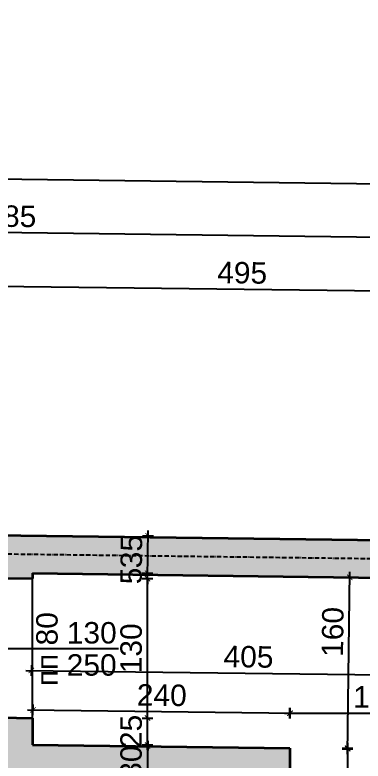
# Model space of a CAD drawing. Header units: inches. Extents: x -72385 to 39588, y -6525 to 66685.
# Drawn here: x -40679 to -40354, y 2769 to 3465 of the extents above; entities that cross this region are included whole.
import ezdxf

# ---------------------------------------------------------------- set-up
doc = ezdxf.new("R2010")
doc.units = ezdxf.units.IN
doc.header["$MEASUREMENT"] = 0
doc.linetypes.add('DashDot', pattern=[0.6, 0.4, -0.1, 0, -0.1])
for name, color, linetype, lineweight in [('Изгледни линии', 253, 'Continuous', 25), ('Надписи коти външни', 252, 'Continuous', 25), ('Надписи коти вътрешни', 252, 'Continuous', 25), ('Надписи прозорци', 252, 'Continuous', 25), ('Оси', 252, 'DashDot', 25), ('Разрезни линии', 7, 'Continuous', 35), ('Щрих стени', 254, 'Continuous', 25)]:
    doc.layers.add(name, color=color, linetype=linetype, lineweight=lineweight)
doc.styles.add('Arial Regular', font='arial.ttf')
doc.styles.get("Standard").update_dxf_attribs({"font": 'arial.ttf'})
doc.dimstyles.new('Annotative', dxfattribs={"dimscale": 0, "dimtxt": 20, "dimasz": 5, "dimexe": 5, "dimexo": 5, "dimgap": 5, "dimtad": 1, "dimdec": 0, "dimzin": 0, "dimdsep": 46, "dimtxsty": 'Standard', "dimblk": 'ARCHTICK', "dimcen": 5, "dimdle": 5, "dimadec": 0, "dimazin": 0, "dimtfac": 1, "dimtdec": 0, "dimtofl": 0, "dimtmove": 0, "dimatfit": 3, "dimldrblk": 'ARCHTICK', "dimfxl": 5, "dimfxlon": 1, "dimtolj": 1, "dimtzin": 0, "dimarcsym": 1})

# ---------------------------------------------------------------- blocks, each defined once
blk = doc.blocks.new('_ArchTick')
at = {"color": 0, "linetype": 'ByBlock', "const_width": 0.15}
blk.add_lwpolyline([(-0.5, -0.5), (0.5, 0.5)], dxfattribs=at)
blk = doc.blocks.new('*D1939')
at = {"layer": 'Defpoints', "color": 0, "ltscale": 50, "transparency": 16777216}
for p in [(-40421.92, 2813.58), (-40662.34, 2784.1), (-40422.34, 2781.04)]:
    blk.add_point(p, dxfattribs=at)
at = {"layer": 'Надписи коти вътрешни', "color": 0, "lineweight": -2, "ltscale": 50, "transparency": 16777216}
for p, q in [((-40661.99, 2811.64), (-40661.86, 2821.64)), ((-40666.92, 2816.7), (-40416.92, 2813.52)), ((-40421.99, 2808.58), (-40421.86, 2818.58))]:
    blk.add_line(p, q, dxfattribs=at)
at = {"layer": 'Надписи коти вътрешни', "color": 0, "lineweight": -2, "ltscale": 50, "transparency": 16777216, "xscale": 5, "yscale": 5, "zscale": 5}
for p, rotation in [((-40661.92, 2816.64), 179.2706286525471), ((-40421.92, 2813.58), 359.2706286525471)]:
    blk.add_blockref('_ArchTick', p, dxfattribs=dict(at, rotation=rotation))
at = {"layer": 'Надписи коти вътрешни', "color": 0, "ltscale": 50, "transparency": 16777216, "insert": (-40541.73, 2830.32), "char_height": 20, "attachment_point": 5, "rotation": 359.27063}
blk.add_mtext('\\A1;240', dxfattribs=at)
blk = doc.blocks.new('*D1940')
at = {"layer": 'Defpoints', "color": 0, "ltscale": 50, "transparency": 16777216}
for p in [(-40257.34, 2813.52), (-40422.34, 2781.04), (-40257.34, 2781.04)]:
    blk.add_point(p, dxfattribs=at)
at = {"layer": 'Надписи коти вътрешни', "color": 0, "lineweight": -2, "ltscale": 50, "transparency": 16777216}
for p, q in [((-40427.34, 2813.52), (-40252.34, 2813.52)), ((-40422.34, 2808.52), (-40422.34, 2818.52)), ((-40257.34, 2808.52), (-40257.34, 2818.52))]:
    blk.add_line(p, q, dxfattribs=at)
at = {"layer": 'Надписи коти вътрешни', "color": 0, "lineweight": -2, "ltscale": 50, "transparency": 16777216, "xscale": 5, "yscale": 5, "zscale": 5, "rotation": 180}
blk.add_blockref('_ArchTick', (-40422.34, 2813.52), dxfattribs=at)
at = {"layer": 'Надписи коти вътрешни', "color": 0, "lineweight": -2, "ltscale": 50, "transparency": 16777216, "xscale": 5, "yscale": 5, "zscale": 5}
blk.add_blockref('_ArchTick', (-40257.34, 2813.52), dxfattribs=at)
at = {"layer": 'Надписи коти вътрешни', "color": 0, "ltscale": 50, "transparency": 16777216, "insert": (-40339.84, 2828.73), "char_height": 20, "attachment_point": 5}
blk.add_mtext('\\A1;165', dxfattribs=at)
blk = doc.blocks.new('*D1886')
at = {"layer": 'Defpoints', "color": 0, "ltscale": 50, "transparency": 16777216}
for p in [(-40662.34, 2944.11), (-40257.34, 2938.96), (-40258.49, 2848.37)]:
    blk.add_point(p, dxfattribs=at)
at = {"layer": 'Надписи коти вътрешни', "color": 0, "lineweight": -2, "ltscale": 50, "transparency": 16777216}
for p, q in [((-40663.43, 2858.52), (-40663.55, 2848.52)), ((-40668.49, 2853.58), (-40253.49, 2848.3)), ((-40258.43, 2853.36), (-40258.55, 2843.37))]:
    blk.add_line(p, q, dxfattribs=at)
at = {"layer": 'Надписи коти вътрешни', "color": 0, "lineweight": -2, "ltscale": 50, "transparency": 16777216, "xscale": 5, "yscale": 5, "zscale": 5}
for p, rotation in [((-40663.49, 2853.52), 179.2706286525467), ((-40258.49, 2848.37), 359.2706286525467)]:
    blk.add_blockref('_ArchTick', p, dxfattribs=dict(at, rotation=rotation))
at = {"layer": 'Надписи коти вътрешни', "color": 0, "ltscale": 50, "transparency": 16777216, "insert": (-40460.8, 2866.15), "char_height": 20, "attachment_point": 5, "rotation": 359.27063}
blk.add_mtext('\\A1;405', dxfattribs=at)
blk = doc.blocks.new('*D1895')
at = {"layer": 'Defpoints', "color": 0, "ltscale": 50, "transparency": 16777216}
for p in [(-40422.34, 2781.04), (-40422.34, 1915.97), (-40368.32, 1915.97)]:
    blk.add_point(p, dxfattribs=at)
at = {"layer": 'Надписи коти вътрешни', "color": 0, "lineweight": -2, "ltscale": 50, "transparency": 16777216}
for p, q in [((-40368.32, 2786.04), (-40368.32, 1910.97)), ((-40373.32, 2781.04), (-40363.32, 2781.04)), ((-40373.32, 1915.97), (-40363.32, 1915.97))]:
    blk.add_line(p, q, dxfattribs=at)
at = {"layer": 'Надписи коти вътрешни', "color": 0, "lineweight": -2, "ltscale": 50, "transparency": 16777216, "xscale": 5, "yscale": 5, "zscale": 5}
for p, rotation in [((-40368.32, 2781.04), 90), ((-40368.32, 1915.97), 270)]:
    blk.add_blockref('_ArchTick', p, dxfattribs=dict(at, rotation=rotation))
at = {"layer": 'Надписи коти вътрешни', "color": 0, "ltscale": 50, "transparency": 16777216, "insert": (-40383.54, 2348.51), "char_height": 20, "attachment_point": 5, "rotation": 90}
blk.add_mtext('\\A1;865', dxfattribs=at)
blk = doc.blocks.new('*D8292')
at = {"layer": 'Defpoints', "color": 0, "ltscale": 50, "transparency": 16777216}
for p in [(-40420.3, 2941.03), (-40366.3, 2940.34), (-40422.34, 2781.04)]:
    blk.add_point(p, dxfattribs=at)
at = {"layer": 'Надписи коти вътрешни', "color": 0, "lineweight": -2, "ltscale": 50, "transparency": 16777216}
for p, q in [((-40368.4, 2775.36), (-40366.23, 2945.34)), ((-40371.3, 2940.41), (-40361.3, 2940.28)), ((-40373.33, 2780.42), (-40363.33, 2780.29))]:
    blk.add_line(p, q, dxfattribs=at)
at = {"layer": 'Надписи коти вътрешни', "color": 0, "lineweight": -2, "ltscale": 50, "transparency": 16777216, "xscale": 5, "yscale": 5, "zscale": 5}
for p, rotation in [((-40366.3, 2940.34), 89.2706286525501), ((-40368.33, 2780.36), 269.2706286525501)]:
    blk.add_blockref('_ArchTick', p, dxfattribs=dict(at, rotation=rotation))
at = {"layer": 'Надписи коти вътрешни', "color": 0, "ltscale": 50, "transparency": 16777216, "insert": (-40382.16, 2889.41), "char_height": 20, "attachment_point": 5, "rotation": 89.27063}
blk.add_mtext('\\A1;160', dxfattribs=at)
blk = doc.blocks.new('*D3561')
at = {"layer": 'Defpoints', "color": 0, "ltscale": 50, "transparency": 16777216}
for p in [(-40662.34, 2809.1), (-40555.03, 2809.1), (-40662.34, 2784.1)]:
    blk.add_point(p, dxfattribs=at)
at = {"layer": 'Надписи коти вътрешни', "color": 0, "lineweight": -2, "ltscale": 50, "transparency": 16777216}
for p, q in [((-40555.03, 2779.1), (-40555.03, 2814.1)), ((-40560.03, 2809.1), (-40550.03, 2809.1)), ((-40560.03, 2784.1), (-40550.03, 2784.1))]:
    blk.add_line(p, q, dxfattribs=at)
at = {"layer": 'Надписи коти вътрешни', "color": 0, "lineweight": -2, "ltscale": 50, "transparency": 16777216, "xscale": 5, "yscale": 5, "zscale": 5}
for p, rotation in [((-40555.03, 2809.1), 90), ((-40555.03, 2784.1), 270)]:
    blk.add_blockref('_ArchTick', p, dxfattribs=dict(at, rotation=rotation))
at = {"layer": 'Надписи коти вътрешни', "color": 0, "ltscale": 50, "transparency": 16777216, "insert": (-40570.24, 2796.6), "char_height": 20, "attachment_point": 5, "rotation": 90}
blk.add_mtext('\\A1;25', dxfattribs=at)
blk = doc.blocks.new('*D3562')
at = {"layer": 'Defpoints', "color": 0, "ltscale": 50, "transparency": 16777216}
for p in [(-40662.34, 2939.11), (-40555.03, 2939.11), (-40662.34, 2809.1)]:
    blk.add_point(p, dxfattribs=at)
at = {"layer": 'Надписи коти вътрешни', "color": 0, "lineweight": -2, "ltscale": 50, "transparency": 16777216}
for p, q in [((-40560.03, 2939.11), (-40550.03, 2939.11)), ((-40555.03, 2804.1), (-40555.03, 2944.11)), ((-40560.03, 2809.1), (-40550.03, 2809.1))]:
    blk.add_line(p, q, dxfattribs=at)
at = {"layer": 'Надписи коти вътрешни', "color": 0, "lineweight": -2, "ltscale": 50, "transparency": 16777216, "xscale": 5, "yscale": 5, "zscale": 5}
for p, rotation in [((-40555.03, 2939.11), 90), ((-40555.03, 2809.1), 270)]:
    blk.add_blockref('_ArchTick', p, dxfattribs=dict(at, rotation=rotation))
at = {"layer": 'Надписи коти вътрешни', "color": 0, "ltscale": 50, "transparency": 16777216, "insert": (-40570.25, 2874.11), "char_height": 20, "attachment_point": 5, "rotation": 90}
blk.add_mtext('\\A1;130', dxfattribs=at)
blk = doc.blocks.new('*D3563')
at = {"layer": 'Defpoints', "color": 0, "ltscale": 50, "transparency": 16777216}
for p in [(-40662.34, 2944.11), (-40662.34, 2939.11), (-40555.03, 2939.11)]:
    blk.add_point(p, dxfattribs=at)
at = {"layer": 'Надписи коти вътрешни', "color": 0, "lineweight": -2, "ltscale": 50, "transparency": 16777216}
for p, q in [((-40555.03, 2944.11), (-40555.03, 2949.11)), ((-40560.03, 2944.11), (-40550.03, 2944.11)), ((-40560.03, 2939.11), (-40550.03, 2939.11)), ((-40555.03, 2939.11), (-40555.03, 2934.11))]:
    blk.add_line(p, q, dxfattribs=at)
at = {"layer": 'Надписи коти вътрешни', "color": 0, "lineweight": -2, "ltscale": 50, "transparency": 16777216, "xscale": 5, "yscale": 5, "zscale": 5}
for p, rotation in [((-40555.03, 2944.11), 270), ((-40555.03, 2939.11), 90)]:
    blk.add_blockref('_ArchTick', p, dxfattribs=dict(at, rotation=rotation))
at = {"layer": 'Надписи коти вътрешни', "color": 0, "ltscale": 50, "transparency": 16777216, "insert": (-40570.2, 2941.61), "char_height": 20, "attachment_point": 5, "rotation": 90}
blk.add_mtext('\\A1;5', dxfattribs=at)
blk = doc.blocks.new('*D6412')
at = {"layer": 'Defpoints', "color": 0, "ltscale": 50, "transparency": 16777216}
for p in [(-40219.38, 3205.99), (-40717.34, 2979.81), (-40222.34, 2973.51)]:
    blk.add_point(p, dxfattribs=at)
at = {"layer": 'Надписи коти външни', "color": 0, "lineweight": -2, "ltscale": 50, "transparency": 16777216}
for p, q in [((-40714.44, 3207.3), (-40714.31, 3217.29)), ((-40719.38, 3212.36), (-40214.38, 3205.93)), ((-40219.44, 3200.99), (-40219.31, 3210.99))]:
    blk.add_line(p, q, dxfattribs=at)
at = {"layer": 'Надписи коти външни', "color": 0, "lineweight": -2, "ltscale": 50, "transparency": 16777216, "xscale": 5, "yscale": 5, "zscale": 5}
for p, rotation in [((-40714.38, 3212.3), 179.2706286525475), ((-40219.38, 3205.99), 359.2706286525474)]:
    blk.add_blockref('_ArchTick', p, dxfattribs=dict(at, rotation=rotation))
at = {"layer": 'Надписи коти външни', "color": 0, "ltscale": 50, "transparency": 16777216, "insert": (-40466.68, 3224.35), "char_height": 20, "attachment_point": 5, "rotation": 359.27063}
blk.add_mtext('\\A1;495', dxfattribs=at)
blk = doc.blocks.new('*D6413')
at = {"layer": 'Defpoints', "color": 0, "ltscale": 50, "transparency": 16777216}
for p in [(-41124.84, 3267.52), (-41124.84, 3267.52), (-40239.84, 3256.26)]:
    blk.add_point(p, dxfattribs=at)
at = {"layer": 'Надписи коти външни', "color": 0, "lineweight": -2, "ltscale": 50, "transparency": 16777216}
for p, q in [((-40234.84, 3256.19), (-41129.84, 3267.59)), ((-41124.84, 3267.52), (-41124.9, 3262.53)), ((-40239.84, 3256.26), (-40239.9, 3251.26))]:
    blk.add_line(p, q, dxfattribs=at)
at = {"layer": 'Надписи коти външни', "color": 0, "lineweight": -2, "ltscale": 50, "transparency": 16777216, "xscale": 5, "yscale": 5, "zscale": 5}
for p, rotation in [((-41124.84, 3267.52), 179.2706286525471), ((-40239.84, 3256.26), 359.2706286525471)]:
    blk.add_blockref('_ArchTick', p, dxfattribs=dict(at, rotation=rotation))
at = {"layer": 'Надписи коти външни', "color": 0, "ltscale": 50, "transparency": 16777216, "insert": (-40682.14, 3277.1), "char_height": 20, "attachment_point": 5, "rotation": 359.27063}
blk.add_mtext('\\A1;885', dxfattribs=at)
blk = doc.blocks.new('*D6454')
at = {"layer": 'Defpoints', "color": 0, "ltscale": 50, "transparency": 16777216}
for p in [(-40218.1, 3305.99), (-52317.34, 3127.49), (-40222.34, 2973.51)]:
    blk.add_point(p, dxfattribs=at)
at = {"layer": 'Надписи коти външни', "color": 0, "lineweight": -2, "ltscale": 50, "transparency": 16777216}
for p, q in [((-52318.1, 3460.03), (-40213.11, 3305.92)), ((-52313.17, 3454.96), (-52313.04, 3464.96)), ((-40218.17, 3300.99), (-40218.04, 3310.99))]:
    blk.add_line(p, q, dxfattribs=at)
at = {"layer": 'Надписи коти външни', "color": 0, "lineweight": -2, "ltscale": 50, "transparency": 16777216, "xscale": 5, "yscale": 5, "zscale": 5}
for p, rotation in [((-52313.1, 3459.96), 179.2706286525472), ((-40218.1, 3305.99), 359.2706286525473)]:
    blk.add_blockref('_ArchTick', p, dxfattribs=dict(at, rotation=rotation))
at = {"layer": 'Надписи коти външни', "color": 0, "ltscale": 50, "transparency": 16777216, "insert": (-46265.41, 3398.18), "char_height": 20, "attachment_point": 5, "rotation": 359.27063}
blk.add_mtext('\\A1;12095', dxfattribs=at)
blk = doc.blocks.new('*D7958')
at = {"layer": 'Defpoints', "color": 0, "ltscale": 10, "transparency": 16777216}
for p in [(-40577.68, 2979.4), (-40554.58, 2979.11), (-40578.13, 2944.4)]:
    blk.add_point(p, dxfattribs=at)
at = {"layer": 'Надписи коти вътрешни', "color": 0, "lineweight": -2, "ltscale": 10, "transparency": 16777216}
for p, q in [((-40559.58, 2979.17), (-40549.58, 2979.04)), ((-40555.09, 2939.11), (-40554.52, 2984.11)), ((-40560.03, 2944.17), (-40550.03, 2944.05))]:
    blk.add_line(p, q, dxfattribs=at)
at = {"layer": 'Надписи коти вътрешни', "color": 0, "lineweight": -2, "ltscale": 10, "transparency": 16777216, "xscale": 5, "yscale": 5, "zscale": 5}
for p, rotation in [((-40554.58, 2979.11), 89.27062865254527), ((-40555.03, 2944.11), 269.2706286525453)]:
    blk.add_blockref('_ArchTick', p, dxfattribs=dict(at, rotation=rotation))
at = {"layer": 'Надписи коти вътрешни', "color": 0, "ltscale": 10, "transparency": 16777216, "insert": (-40569.99, 2964.35), "char_height": 20, "attachment_point": 5, "rotation": 89.27063}
blk.add_mtext('\\A1;35', dxfattribs=at)
blk = doc.blocks.new('*D7977')
at = {"layer": 'Defpoints', "color": 0, "ltscale": 10, "transparency": 16777216}
for p in [(-40537.17, 2782.5), (-40555.36, 2752.74), (-40537.57, 2752.51)]:
    blk.add_point(p, dxfattribs=at)
at = {"layer": 'Надписи коти вътрешни', "color": 0, "lineweight": -2, "ltscale": 10, "transparency": 16777216}
for p, q in [((-40554.9, 2787.74), (-40555.43, 2747.74)), ((-40549.97, 2782.67), (-40559.97, 2782.81)), ((-40550.37, 2752.68), (-40560.36, 2752.81))]:
    blk.add_line(p, q, dxfattribs=at)
at = {"layer": 'Надписи коти вътрешни', "color": 0, "lineweight": -2, "ltscale": 10, "transparency": 16777216, "xscale": 5, "yscale": 5, "zscale": 5}
for p, rotation in [((-40554.97, 2782.74), 89.2440909782928), ((-40555.36, 2752.74), 269.2440909782928)]:
    blk.add_blockref('_ArchTick', p, dxfattribs=dict(at, rotation=rotation))
at = {"layer": 'Надписи коти вътрешни', "color": 0, "ltscale": 10, "transparency": 16777216, "insert": (-40570.38, 2767.94), "char_height": 20, "attachment_point": 5, "rotation": 89.24409}
blk.add_mtext('\\A1;30', dxfattribs=at)

msp = doc.modelspace()

# ---------------------------------------------------------------- hatches: boundary and pattern name
at = {"layer": 'Щрих стени', "ltscale": 10}
h = msp.add_hatch(color=256, dxfattribs=at)
h.dxf.hatch_style = 1
h.paths.add_polyline_path([(-41112.34, 1404.71), (-40967.34, 1402.87), (-40967.34, 1432.87), (-41112.34, 1434.72), (-41112.34, 1499.72), (-41142.34, 1500.1), (-41142.34, 1150.08), (-41107.34, 1149.63), (-41107.34, 1194.63), (-41112.34, 1194.7)])
h.paths.add_polyline_path([(-40782.34, 1430.52), (-40867.34, 1431.6), (-40867.34, 1401.6), (-40842.34, 1401.28), (-40842.34, 1181.26), (-40842.34, 1146.26), (-40807.34, 1145.81), (-40807.34, 1180.81), (-40812.34, 1180.88), (-40812.34, 1400.9), (-40782.34, 1400.51)])
h.paths.add_polyline_path([(-40207.34, 1423.2), (-40682.34, 1429.24), (-40682.34, 1399.24), (-40337.34, 1394.85), (-40337.34, 1379.85), (-40257.34, 1378.83), (-40257.34, 1173.81), (-40542.34, 1177.44), (-40542.34, 1142.44), (-40222.34, 1138.36), (-40222.34, 1403.39), (-40207.34, 1403.19)])
h.paths.add_polyline_path([(-40222.34, 2498.47), (-40257.34, 2498.92), (-40257.34, 1773.86), (-40422.34, 1775.96), (-40422.34, 1815.96), (-40452.34, 1816.35), (-40452.34, 1776.34), (-40932.34, 1782.45), (-40932.34, 1807.46), (-40962.34, 1807.84), (-40962.34, 1782.84), (-40987.34, 1783.15), (-40987.34, 1753.15), (-40207.34, 1743.22), (-40207.34, 1763.22), (-40222.34, 1763.41)])
h.paths.add_polyline_path([(-40932.34, 2757.53), (-40917.34, 2757.34), (-40917.34, 2787.34), (-40962.34, 2787.92), (-40962.34, 1907.85), (-40932.34, 1907.46)])
h.paths.add_polyline_path([(-40422.34, 2781.04), (-40662.34, 2784.1), (-40662.34, 2809.1), (-40692.34, 2809.48), (-40692.34, 2784.48), (-40817.34, 2786.07), (-40817.34, 2756.07), (-40452.34, 2751.42), (-40452.34, 1916.35), (-40422.34, 1915.97)])
h.paths.add_polyline_path([(-40662.34, 2384.07), (-40697.34, 2384.51), (-40697.34, 2339.51), (-40662.34, 2339.06)], flags=17)
h.paths.add_polyline_path([(-40222.34, 2973.51), (-40717.34, 2979.81), (-40717.34, 2964.81), (-40742.34, 2965.13), (-40742.34, 2945.13), (-40692.34, 2944.49), (-40692.34, 2939.49), (-40662.34, 2939.11), (-40662.34, 2944.11), (-40257.34, 2938.96), (-40257.34, 2638.93), (-40222.34, 2638.49)])

# ---------------------------------------------------------------- linework, layer by layer
at = {"layer": 'Изгледни линии', "ltscale": 50}
msp.add_line((-40662.34, 2809.1), (-40662.34, 2939.11), dxfattribs=at)
at = {"layer": 'Надписи прозорци', "ltscale": 50}
msp.add_line((-40692.34, 2874.11), (-40582.1, 2874.11), dxfattribs=at)
at = {"layer": 'Оси', "ltscale": 10}
msp.add_line((-39839.84, 2951.14), (-52699.84, 3114.86), dxfattribs=at)
at = {"layer": 'Разрезни линии', "ltscale": 50}
for p, q in [((-40717.34, 2979.81), (-40222.34, 2973.51)), ((-40692.34, 2939.49), (-40662.34, 2939.11)), ((-40662.34, 2944.11), (-40257.34, 2938.96)), ((-40662.34, 2944.11), (-40662.34, 2939.11)), ((-40692.34, 2809.48), (-40662.34, 2809.1)), ((-40662.34, 2809.1), (-40662.34, 2784.1)), ((-40662.34, 2784.1), (-40422.34, 2781.04)), ((-40422.34, 2781.04), (-40422.34, 1915.97))]:
    msp.add_line(p, q, dxfattribs=at)

# ---------------------------------------------------------------- texts
at = {"layer": 'Надписи прозорци', "ltscale": 100, "insert": (-40658.93, 2838.79), "char_height": 20, "width": 180.4891, "attachment_point": 1, "rotation": 90, "style": 'Arial Regular'}
msp.add_mtext('пп 80', dxfattribs=at)
at = {"layer": 'Надписи прозорци', "ltscale": 100, "char_height": 20, "width": 180.4891, "attachment_point": 1, "style": 'Arial Regular'}
for s, insert in [('130', (-40630.39, 2898.62)), ('250', (-40630.47, 2868.62))]:
    msp.add_mtext(s, dxfattribs=dict(at, insert=insert))

# ---------------------------------------------------------------- dimensions: what is measured, and where the dimension line sits
at = {"layer": 'Надписи коти външни', "ltscale": 50}
dim = msp.add_aligned_dim(p1=(-52317.34, 3127.49), p2=(-40222.34, 2973.51), distance=332.5, text='12095', dimstyle='Annotative', override={"dimscale": 0, "dimtix": 0, "dimtofl": 0, "dimtmove": 0, "dimatfit": 3}, dxfattribs=at)
dim.commit()
dim.dimension.update_dxf_attribs({"geometry": '*D6454', "text_midpoint": (-46265.41, 3398.18)})
for p1, p2, distance, picture, middle in [((-40239.84, 3256.26), (-41124.84, 3267.52), 0, '*D6413', (-40682.14, 3277.1)), ((-40717.34, 2979.81), (-40222.34, 2973.51), 232.5, '*D6412', (-40466.68, 3224.35))]:
    dim = msp.add_aligned_dim(p1=p1, p2=p2, distance=distance, dimstyle='Annotative', override={"dimscale": 0, "dimtix": 0, "dimtofl": 0, "dimtmove": 0, "dimatfit": 3}, dxfattribs=at)
    dim.commit()
    dim.dimension.update_dxf_attribs({"geometry": picture, "text_midpoint": middle})
at = {"layer": 'Надписи коти вътрешни', "ltscale": 10}
for base, p1, p2, angle, picture, middle in [((-40554.58, 2979.11), (-40578.13, 2944.4), (-40577.68, 2979.4), 89.27063, '*D7958', (-40554.77, 2964.15)), ((-40555.36, 2752.74), (-40537.17, 2782.5), (-40537.57, 2752.51), 269.24409, '*D7977', (-40555.17, 2767.74))]:
    dim = msp.add_linear_dim(base=base, p1=p1, p2=p2, angle=angle, dimstyle='Annotative', override={"dimscale": 0, "dimtix": 0, "dimtofl": 0, "dimtmove": 0, "dimatfit": 3}, dxfattribs=at)
    dim.commit()
    dim.dimension.update_dxf_attribs({"geometry": picture, "text_midpoint": middle, "dimtype": 129})
at = {"layer": 'Надписи коти вътрешни', "ltscale": 50}
for base, p1, p2, angle, picture, middle, dimtype in [((-40555.03, 2939.11), (-40662.34, 2944.11), (-40662.34, 2939.11), 90, '*D3563', (-40555.03, 2941.61), 128), ((-40366.3, 2940.34), (-40422.34, 2781.04), (-40420.3, 2941.03), 89.27063, '*D8292', (-40366.95, 2889.22), 129), ((-40555.03, 2809.1), (-40662.34, 2784.1), (-40662.34, 2809.1), 90, '*D3561', (-40555.03, 2796.6), 129)]:
    dim = msp.add_linear_dim(base=base, p1=p1, p2=p2, angle=angle, dimstyle='Annotative', override={"dimscale": 0, "dimtix": 0, "dimtofl": 0, "dimtmove": 0, "dimatfit": 3}, dxfattribs=at)
    dim.commit()
    dim.dimension.update_dxf_attribs({"geometry": picture, "text_midpoint": middle, "dimtype": dimtype})
for p1, p2, distance, picture, middle in [((-40662.34, 2944.11), (-40257.34, 2938.96), -90.6, '*D1886', (-40460.8, 2866.15)), ((-40662.34, 2809.1), (-40662.34, 2939.11), -107.31, '*D3562', (-40570.25, 2874.11)), ((-40662.34, 2784.1), (-40422.34, 2781.04), 32.54, '*D1939', (-40541.73, 2830.32))]:
    dim = msp.add_aligned_dim(p1=p1, p2=p2, distance=distance, dimstyle='Annotative', override={"dimscale": 0, "dimtix": 0, "dimtofl": 0, "dimtmove": 0, "dimatfit": 3}, dxfattribs=at)
    dim.commit()
    dim.dimension.update_dxf_attribs({"geometry": picture, "text_midpoint": middle})
dim = msp.add_linear_dim(base=(-40257.34, 2813.52), p1=(-40422.34, 2781.04), p2=(-40257.34, 2781.04), dimstyle='Annotative', override={"dimscale": 0, "dimtix": 0, "dimtofl": 0, "dimtmove": 0, "dimatfit": 3}, dxfattribs=at)
dim.commit()
dim.dimension.update_dxf_attribs({"geometry": '*D1940', "text_midpoint": (-40339.84, 2828.73)})
dim = msp.add_linear_dim(base=(-40368.32, 1915.97), p1=(-40422.34, 2781.04), p2=(-40422.34, 1915.97), angle=90, dimstyle='Annotative', override={"dimscale": 0, "dimtix": 0, "dimtofl": 0, "dimtmove": 0, "dimatfit": 3}, dxfattribs=at)
dim.commit()
dim.dimension.update_dxf_attribs({"geometry": '*D1895', "text_midpoint": (-40383.54, 2348.51)})

doc.saveas('drawing.dxf')
